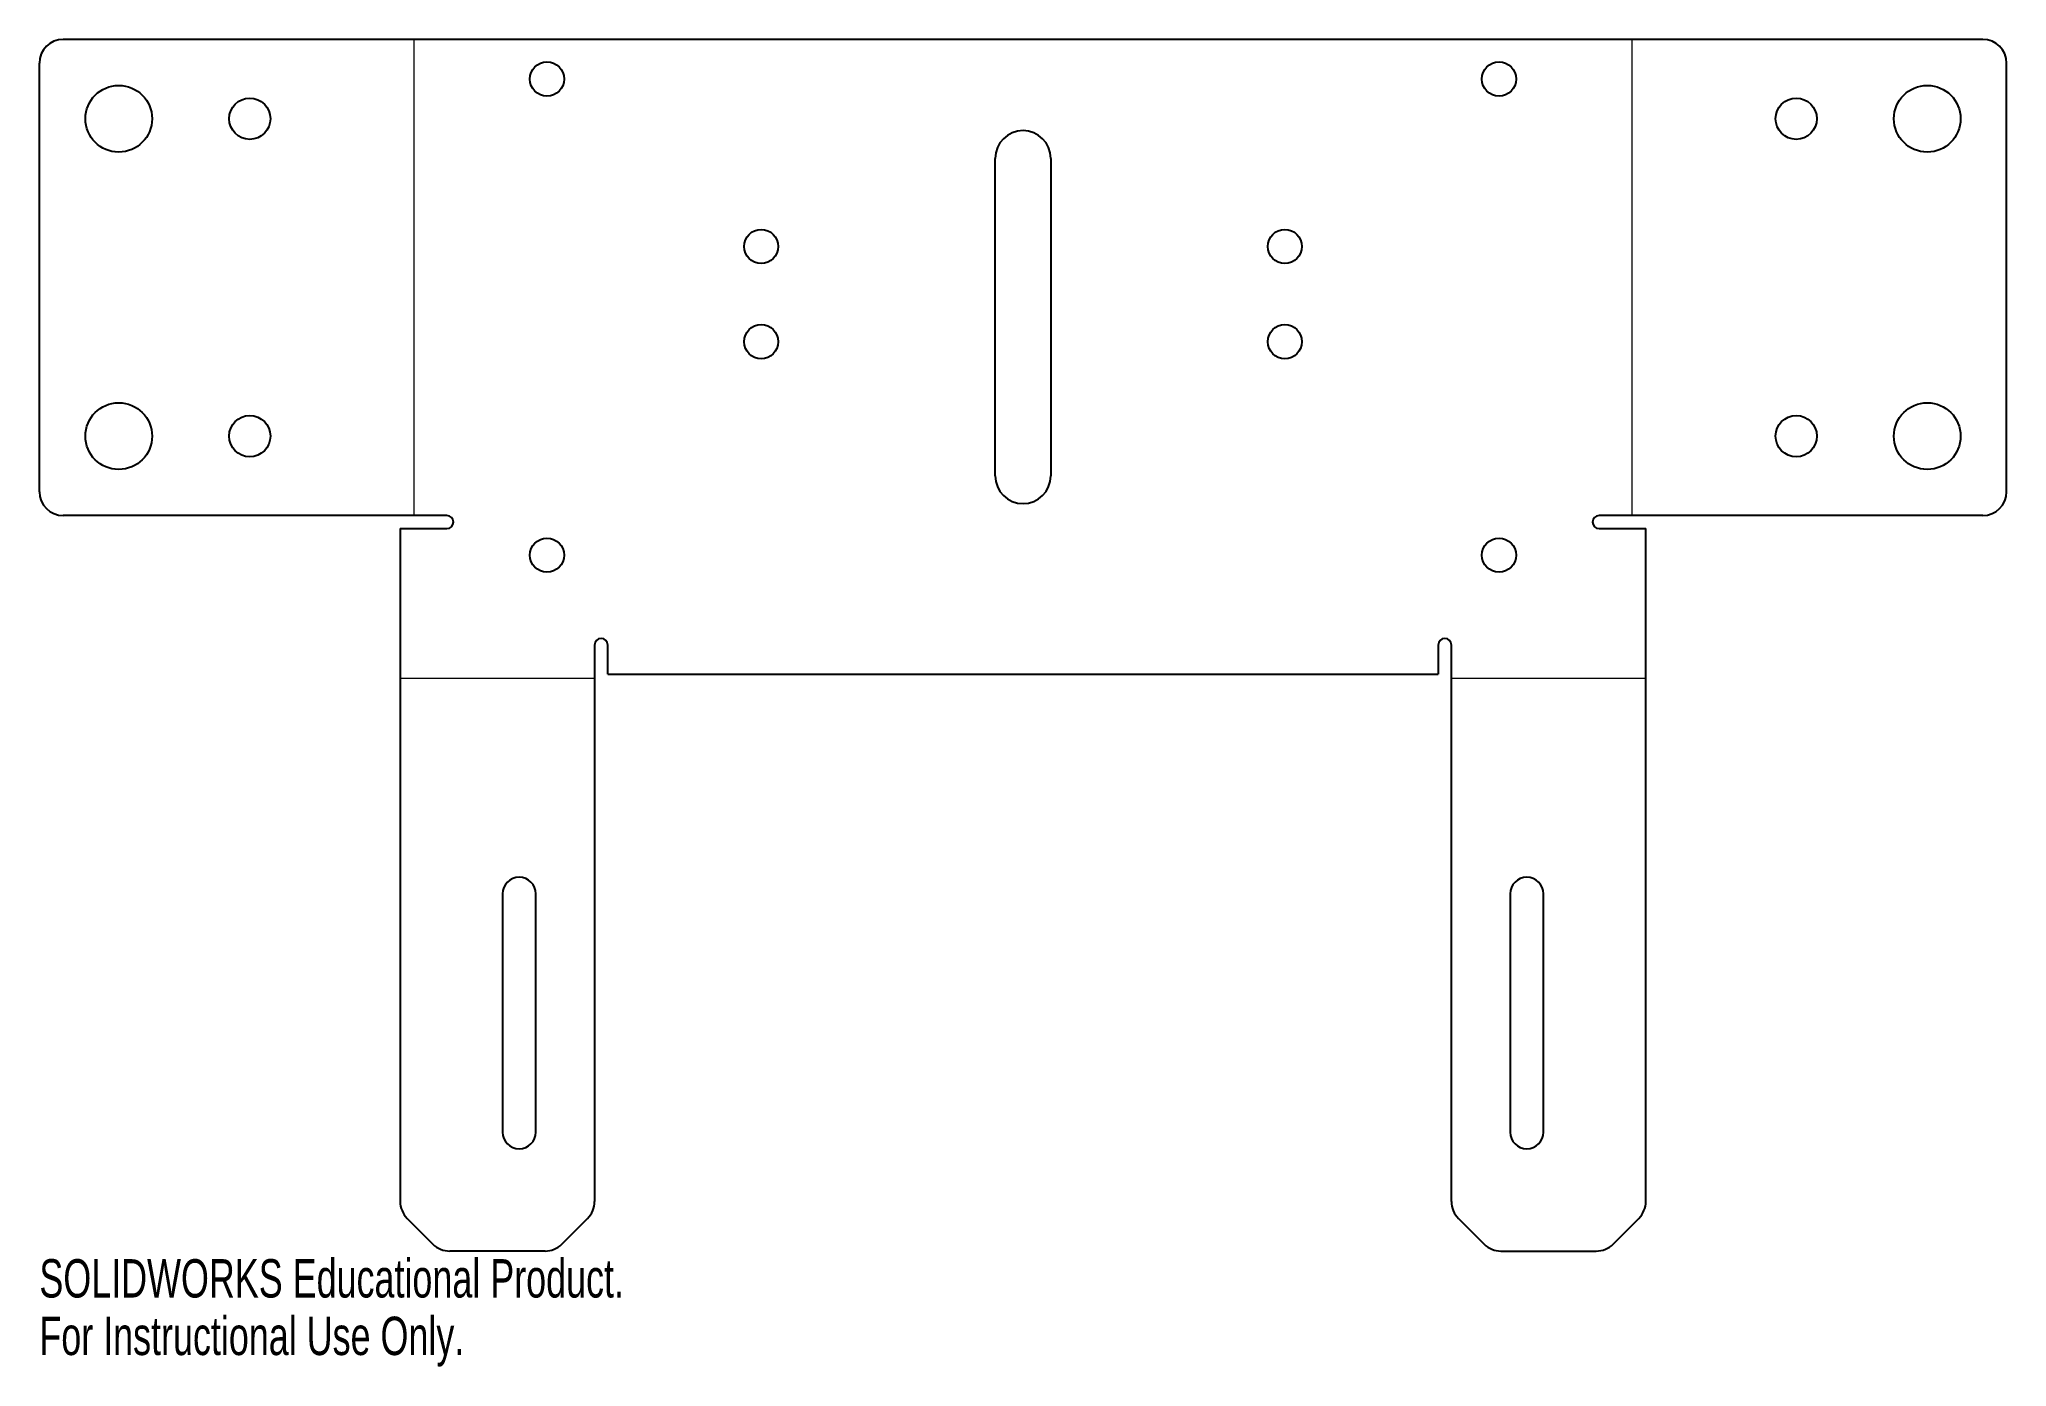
# Model space of a CAD drawing. Header units: millimetres. Extents: x -124 to 124, y -127 to 40.
import ezdxf

# ---------------------------------------------------------------- set-up
doc = ezdxf.new("R2010")
doc.units = ezdxf.units.MM
doc.styles.add('SLDTEXTSTYLE0', font='TXT', dxfattribs={"width": 0.7})

msp = doc.modelspace()

# ---------------------------------------------------------------- linework, layer by layer
at = {"color": 7, "linetype": 'Continuous', "lineweight": 25}
for p, q in [((120.98, 40), (-120.98, 40)), ((-123.98, -17), (-123.98, 37)), ((123.98, -17), (123.98, 37)), ((-3.5, -15), (-3.5, 25)), ((3.5, 25), (3.5, -15)), ((-72.61, -20), (-120.98, -20)), ((-78.5, -21.65), (-78.5, -106.45)), ((-78.5, -21.65), (-72.61, -21.65)), ((120.98, -20), (72.61, -20)), ((72.61, -21.65), (78.5, -21.65)), ((78.5, -106.45), (78.5, -21.65)), ((-54, -36.32), (-54, -106.45)), ((-52.35, -40), (-52.35, -36.32)), ((52.35, -36.32), (52.35, -40)), ((54, -106.45), (54, -36.32)), ((-52.35, -40), (52.35, -40)), ((-65.6, -67.69), (-65.6, -97.69)), ((-61.4, -97.69), (-61.4, -67.69)), ((61.4, -67.69), (61.4, -97.69)), ((65.6, -97.69), (65.6, -67.69)), ((-77.62, -108.57), (-74.38, -111.81)), ((-58.12, -111.81), (-54.88, -108.57)), ((54.88, -108.57), (58.12, -111.81)), ((74.38, -111.81), (77.62, -108.57)), ((-60.24, -112.69), (-72.26, -112.69)), ((60.24, -112.69), (72.26, -112.69))]:
    msp.add_line(p, q, dxfattribs=at)
at = {"color": 8, "linetype": 'Continuous', "lineweight": 0}
for p, q in [((-76.79, 40), (-76.79, -20)), ((76.79, -20), (76.79, 40)), ((-78.5, -40.5), (-54, -40.5)), ((54, -40.5), (78.5, -40.5))]:
    msp.add_line(p, q, dxfattribs=at)
at = {"color": 7, "linetype": 'Continuous', "lineweight": 25}
for centre, radius in [((-60, 35), 2.15), ((60, 35), 2.15), ((-113.98, 30), 4.2), ((-97.46, 30), 2.6), ((97.46, 30), 2.6), ((113.98, 30), 4.2), ((-33, 13.9), 2.15), ((33, 13.9), 2.15), ((-33, 1.9), 2.15), ((33, 1.9), 2.15), ((-113.98, -10), 4.2), ((-97.46, -10), 2.6), ((97.46, -10), 2.6), ((113.98, -10), 4.2), ((-60, -25), 2.15), ((60, -25), 2.15)]:
    msp.add_circle(centre, radius, dxfattribs=at)
for centre, radius, start, end in [((-120.98, 37), 3, 90, 180), ((120.98, 37), 3, 0, 90), ((0, 25), 3.5, 0, 180), ((-120.98, -17), 3, 180, 270), ((0, -15), 3.5, 180, 0), ((120.98, -17), 3, 270, 0), ((-72.61, -20.83), 0.826, 270, 90), ((72.61, -20.83), 0.826, 90, 270), ((-53.17, -36.32), 0.826, 0, 180), ((53.17, -36.32), 0.826, 0, 180), ((-63.5, -67.69), 2.1, 0, 180), ((63.5, -67.69), 2.1, 0, 180), ((-63.5, -97.69), 2.1, 180, 0), ((63.5, -97.69), 2.1, 180, 0), ((-75.5, -106.45), 3, 180, 225), ((-57, -106.45), 3, 315, 0), ((57, -106.45), 3, 180, 225), ((75.5, -106.45), 3, 315, 0), ((-72.26, -109.69), 3, 225, 270), ((-60.24, -109.69), 3, 270, 315), ((60.24, -109.69), 3, 225, 270), ((72.26, -109.69), 3, 270, 315)]:
    msp.add_arc(centre, radius, start, end, dxfattribs=at)

# ---------------------------------------------------------------- texts
at = {"color": 7, "linetype": 'Continuous', "char_height": 4.8336, "attachment_point": 1, "style": 'SLDTEXTSTYLE0'}
for s, insert in [('SOLIDWORKS Educational Product.', (-123.98, -113.71)), ('For Instructional Use Only.', (-123.98, -120.96))]:
    msp.add_mtext(s, dxfattribs=dict(at, insert=insert))

doc.saveas('drawing.dxf')
